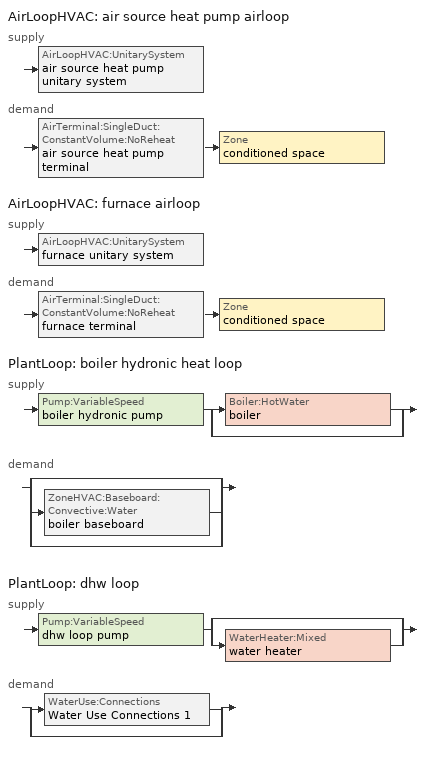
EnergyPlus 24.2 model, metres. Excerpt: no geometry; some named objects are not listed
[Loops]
AirLoopHVAC 'air source heat pump airloop'
 supply: AirLoopHVAC:UnitarySystem 'air source heat pump unitary system'
 demand: AirTerminal:SingleDuct:ConstantVolume:NoReheat 'air source heat pump terminal' > Zone 'conditioned space'
AirLoopHVAC 'furnace airloop'
 supply: AirLoopHVAC:UnitarySystem 'furnace unitary system'
 demand: AirTerminal:SingleDuct:ConstantVolume:NoReheat 'furnace terminal' > Zone 'conditioned space'
PlantLoop 'boiler hydronic heat loop'
 supply: Pump:VariableSpeed 'boiler hydronic pump' > split
  | Boiler:HotWater 'boiler'
  | bypass
 demand: split
  | bypass
  | ZoneHVAC:Baseboard:Convective:Water 'boiler baseboard'
  | bypass
PlantLoop 'dhw loop'
 supply: Pump:VariableSpeed 'dhw loop pump' > split
  | bypass
  | WaterHeater:Mixed 'water heater'
 demand: split
  | WaterUse:Connections 'Water Use Connections 1'
  | bypass
[ZoneControl:Thermostat]
conditioned space Thermostat: Zone or ZoneList=conditioned space; Control Type Schedule=conditioned space Thermostat Schedule; Control 1=conditioned space temperature setpoint; Temperature Difference Between Cutout And Setpoint {deltaC}=0
[ThermostatSetpoint:DualSetpoint]
conditioned space temperature setpoint: Heating Setpoint Temperature Schedule=heating setpoint; Cooling Setpoint Temperature Schedule=cooling setpoint
[AirTerminal:SingleDuct:ConstantVolume:NoReheat] Availability Schedule=Always On Discrete
Name | Maximum Air Flow Rate {m3/s}
furnace terminal | 0.00141584
air source heat pump terminal | 1.78538
[AirLoopHVAC:UnitarySystem] Control Type=Load; Controlling Zone or Thermostat Location=conditioned space; Dehumidification Control Type=None; Availability Schedule=Always On Discrete; Fan Placement=BlowThrough; DX Heating Coil Sizing Ratio=1; Use DOAS DX Cooling Coil=No; Minimum Supply Air Temperature {C}=2; Latent Load Control=SensibleOnlyLoadControl; Heating Supply Air Flow Rate Method=SupplyAirFlowRate; No Load Supply Air Flow Rate Method=SupplyAirFlowRate; No Load Supply Air Flow Rate {m3/s}=0; No Load Supply Air Flow Rate Control Set To Low Speed=Yes; Maximum Supply Air Temperature {C}=48.8889; Maximum Outdoor Dry-Bulb Temperature for Supplemental Heater Operation {C}=21; Ancillary On-Cycle Electric Power {W}=0; Ancillary Off-Cycle Electric Power {W}=0
Name | Supply Fan | Supply Air Fan Operating Mode Schedule | Heating Coil | Cooling Supply Air Flow Rate Method | Heating Supply Air Flow Rate {m3/s} | Cooling Coil | Cooling Supply Air Flow Rate {m3/s}
unit heater unitary system | unit heater supply fan | unit heater auto fan schedule | unit heater htg coil | None | 0.00141584
air source heat pump unitary system | air source heat pump supply fan | air source heat pump auto fan schedule | air source heat pump htg coil | SupplyAirFlowRate | 1.39177 | air source heat pump clg coil | 1.78538
furnace unitary system | furnace supply fan | furnace auto fan schedule | furnace htg coil | None | 0.00141584
[Fan:SystemModel] Availability Schedule=Always On Discrete; Speed Control Method=Discrete; Electric Power Minimum Flow Rate Fraction=0.2; Design Pressure Rise {Pa}=500; Motor Efficiency=1; Motor In Air Stream Fraction=1; Design Electric Power Consumption {W}=Autosize; Design Power Sizing Method=PowerPerFlow; Electric Power Per Unit Flow Rate Per Unit Pressure {W/((m3/s)-Pa)}=1.66667; Fan Total Efficiency=0.7; Motor Loss Radiative Fraction=0
Name | Design Maximum Air Flow Rate {m3/s} | Electric Power Per Unit Flow Rate {W/(m3/s)} | Number of Speeds | Speed Flow Fraction 1 | Speed Electric Power Fraction 1 | Speed Flow Fraction 2 | Speed Electric Power Fraction 2
unit heater supply fan | 0.00141584 | 1e-06 | 1 | 1 | 1
air source heat pump supply fan | 1.78538 | 1059.44 | 2 | 0.77954 | 0.47371 | 1 | 1
furnace supply fan | 0.00141584 | 1059.44 | 1 | 1 | 1
[Coil:Heating:Fuel] Availability Schedule=Always On Discrete; Fuel Type=NaturalGas; Burner Efficiency=0.3; Nominal Capacity {W}=0.293071; On Cycle Parasitic Electric Load {W}=0; Off Cycle Parasitic Fuel Load {W}=0
unit heater htg coil; furnace htg coil
[ZoneHVAC:Baseboard:Convective:Water]
boiler baseboard: Availability Schedule=Always On Discrete; Heating Design Capacity Method=HeatingDesignCapacity; Heating Design Capacity {W}=33265; Heating Design Capacity Per Floor Area {W/m2}=0; Fraction of Autosized Heating Design Capacity=0.8; U-Factor Times Area Value {W/K}=2395.08; Maximum Water Flow Rate {m3/s}=0.00143299; Convergence Tolerance=0.001
[Zone equipment]
conditioned space: furnace terminal, unit heater unitary system, boiler baseboard, air source heat pump terminal
[AirLoopHVAC] Design Return Air Flow Fraction of Supply Air Flow=1
Name | Design Supply Air Flow Rate {m3/s}
air source heat pump airloop | 1.78538
furnace airloop | 0.00141584
[Sizing:System] Type of Load to Size On=Sensible; Design Outdoor Air Flow Rate {m3/s}=Autosize; Central Heating Maximum System Air Flow Ratio=0.3; Preheat Design Temperature {C}=7; Preheat Design Humidity Ratio {kgWater/kgDryAir}=0.008; Precool Design Temperature {C}=12.8; Precool Design Humidity Ratio {kgWater/kgDryAir}=0.008; Central Cooling Design Supply Air Temperature {C}=12.8; Central Heating Design Supply Air Temperature {C}=16.7; Type of Zone Sum to Use=NonCoincident; 100% Outdoor Air in Cooling=Yes; 100% Outdoor Air in Heating=Yes; Central Cooling Design Supply Air Humidity Ratio {kgWater/kgDryAir}=0.0085; Central Heating Design Supply Air Humidity Ratio {kgWater/kgDryAir}=0.008; Cooling Supply Air Flow Rate Method=DesignDay; Cooling Supply Air Flow Rate {m3/s}=0; Cooling Supply Air Flow Rate Per Floor Area {m3/s-m2}=0.00996765; Cooling Fraction of Autosized Cooling Supply Air Flow Rate=1; Cooling Supply Air Flow Rate Per Unit Cooling Capacity {m3/s-W}=3.94755e-05; Heating Supply Air Flow Rate Method=DesignDay; Heating Supply Air Flow Rate {m3/s}=0; Heating Supply Air Flow Rate Per Floor Area {m3/s-m2}=0.00996765; Heating Fraction of Autosized Heating Supply Air Flow Rate=1; Heating Fraction of Autosized Cooling Supply Air Flow Rate=1; Heating Supply Air Flow Rate Per Unit Heating Capacity {m3/s-W}=3.15882e-05; System Outdoor Air Method=ZoneSum; Zone Maximum Outdoor Air Fraction=1; Cooling Design Capacity Method=CoolingDesignCapacity; Cooling Design Capacity {W}=Autosize; Cooling Design Capacity Per Floor Area {W/m2}=234.7; Fraction of Autosized Cooling Design Capacity=1; Heating Design Capacity Method=HeatingDesignCapacity; Heating Design Capacity {W}=Autosize; Heating Design Capacity Per Floor Area {W/m2}=157; Fraction of Autosized Heating Design Capacity=1; Central Cooling Capacity Control Method=OnOff; Occupant Diversity=Autosize
air source heat pump airloop; furnace airloop
[AvailabilityManager:Scheduled] Schedule=Always On Discrete
air source heat pump airloop Availability Manager; furnace airloop Availability Manager
[Coil:Heating:DX:SingleSpeed]
air source heat pump htg coil: Availability Schedule=Always On Discrete; Gross Rated Heating Capacity {W}=32402.7; Gross Rated Heating COP {W/W}=1.42251; Rated Air Flow Rate {m3/s}=1.71464; Rated Supply Fan Power Per Volume Flow Rate 2017 {W/(m3/s)}=773.3; Rated Supply Fan Power Per Volume Flow Rate 2023 {W/(m3/s)}=934.4; Heating Capacity Function of Temperature Curve=Heat-CAP-fT1; Heating Capacity Function of Flow Fraction Curve=Heat-CAP-fFF1; Energy Input Ratio Function of Temperature Curve=Heat-EIR-fT1; Energy Input Ratio Function of Flow Fraction Curve=Heat-EIR-fFF1; Part Load Fraction Correlation Curve=Heat-PLF-fPLR1; Defrost Energy Input Ratio Function of Temperature Curve=Defrosteir; Minimum Outdoor Dry-Bulb Temperature for Compressor Operation {C}=-3.88889; Maximum Outdoor Dry-Bulb Temperature for Defrost Operation {C}=4.44444; Crankcase Heater Capacity {W}=50; Maximum Outdoor Dry-Bulb Temperature for Crankcase Heater Operation {C}=10; Defrost Strategy=ReverseCycle; Defrost Control=Timed; Defrost Time Period Fraction=0.166667; Resistive Defrost Heater Capacity {W}=2000
[Coil:Cooling:DX:SingleSpeed]
air source heat pump clg coil: Availability Schedule=Always On Discrete; Gross Rated Total Cooling Capacity {W}=34197.2; Gross Rated Sensible Heat Ratio=0.759906; Gross Rated Cooling COP {W/W}=1.608524; Rated Air Flow Rate {m3/s}=1.75972; Rated Evaporator Fan Power Per Volume Flow Rate 2017 {W/(m3/s)}=773.3; Rated Evaporator Fan Power Per Volume Flow Rate 2023 {W/(m3/s)}=934.4; Total Cooling Capacity Function of Temperature Curve=Cool-CAP-fT1; Total Cooling Capacity Function of Flow Fraction Curve=Cool-CAP-fFF1; Energy Input Ratio Function of Temperature Curve=Cool-EIR-fT1; Energy Input Ratio Function of Flow Fraction Curve=Cool-EIR-fFF1; Part Load Fraction Correlation Curve=Cool-PLF-fPLR1; Minimum Outdoor Dry-Bulb Temperature for Compressor Operation {C}=-25; Nominal Time for Condensate Removal to Begin {s}=1000; Ratio of Initial Moisture Evaporation Rate and Steady State Latent Capacity=1.5; Maximum Cycling Rate {cycles/hr}=3; Latent Capacity Time Constant {s}=45; Condenser Type=AirCooled; Evaporative Condenser Effectiveness=0.9; Evaporative Condenser Air Flow Rate {m3/s}=Autosize; Evaporative Condenser Pump Rated Power Consumption {W}=Autosize; Crankcase Heater Capacity {W}=50; Maximum Outdoor Dry-Bulb Temperature for Crankcase Heater Operation {C}=10; Basin Heater Capacity {W/K}=0; Basin Heater Setpoint Temperature {C}=2
[PlantLoop] Fluid Type=Water; Maximum Loop Temperature {C}=100; Minimum Loop Temperature {C}=0; Minimum Loop Flow Rate {m3/s}=0; Load Distribution Scheme=Optimal; Plant Loop Demand Calculation Scheme=SingleSetpoint; Common Pipe Simulation=None
Name | Plant Equipment Operation Scheme | Maximum Loop Flow Rate {m3/s} | Plant Loop Volume {m3}
boiler hydronic heat loop | boiler hydronic heat loop Operation Schemes | Autosize | Autocalculate
dhw loop | dhw loop Operation Schemes | 0.01 | 0.003
[Sizing:Plant] Loop Type=Heating; Sizing Option=NonCoincident; Zone Timesteps in Averaging Window=1; Coincident Sizing Factor Mode=None
Name | Design Loop Exit Temperature {C} | Loop Design Temperature Difference {deltaC}
boiler hydronic heat loop | 82.2222 | 11.1111
dhw loop | 56 | 5.55556
[Pump:VariableSpeed] Motor Efficiency=0.85; Fraction of Motor Inefficiencies to Fluid Stream=0; Coefficient 1 of the Part Load Performance Curve=0; Coefficient 2 of the Part Load Performance Curve=1; Coefficient 3 of the Part Load Performance Curve=0; Coefficient 4 of the Part Load Performance Curve=0; Design Minimum Flow Rate {m3/s}=0; Pump Control Type=Intermittent; Skin Loss Radiative Fraction=0.5; Design Power Sizing Method=PowerPerFlowPerPressure; Design Electric Power per Unit Flow Rate {W/(m3/s)}=348701.1; Design Shaft Power per Unit Flow Rate per Unit Head {W/((m3/s)-Pa)}=1.28205; Design Minimum Flow Rate Fraction=0
Name | Design Maximum Flow Rate {m3/s} | Design Pump Head {Pa} | Design Power Consumption {W}
boiler hydronic pump | 3.75e-05 | 20000 | 1
dhw loop pump | 0.01 | 1 | 0
[Boiler:HotWater]
boiler: Fuel Type=NaturalGas; Nominal Capacity {W}=33265; Nominal Thermal Efficiency=0.95; Efficiency Curve Temperature Evaluation Variable=LeavingBoiler; Normalized Boiler Efficiency Curve=NonCondensingBoilerEff; Design Water Flow Rate {m3/s}=Autosize; Minimum Part Load Ratio=0; Maximum Part Load Ratio=1; Optimum Part Load Ratio=1; Water Outlet Upper Temperature Limit {C}=99.9; Boiler Flow Mode=LeavingSetpointModulated; On Cycle Parasitic Electric Load {W}=0; Sizing Factor=1; Off Cycle Parasitic Fuel Load {W}=0
[SetpointManager:Scheduled] Control Variable=Temperature
Name | Schedule
boiler hydronic heat loop setpoint manager | boiler hydronic heat supply setpoint
Setpoint Manager Scheduled 1 | dhw temp
[PlantEquipmentOperationSchemes] Control Scheme Object Type 1=PlantEquipmentOperation:HeatingLoad; Control Scheme Schedule Name 1=Always On Discrete
Name | Control Scheme Name 1
boiler hydronic heat loop Operation Schemes | boiler hydronic heat loop Heating Operation Scheme
dhw loop Operation Schemes | dhw loop Heating Operation Scheme
[PlantEquipmentOperation:HeatingLoad] Load Range Lower Limit 1 {W}=0; Load Range Upper Limit 1 {W}=1000000000
Name | Range Equipment List Name 1
boiler hydronic heat loop Heating Operation Scheme | boiler hydronic heat loop Heating Equipment List
dhw loop Heating Operation Scheme | dhw loop Heating Equipment List
[PlantEquipmentList]
boiler hydronic heat loop Heating Equipment List: Boiler:HotWater, boiler
dhw loop Heating Equipment List: WaterHeater:Mixed, water heater
[WaterHeater:Mixed]
water heater: Tank Volume {m3}=0.287691; Setpoint Temperature Schedule=water heater setpoint; Deadband Temperature Difference {deltaC}=2; Maximum Temperature Limit {C}=99; Heater Control Type=Cycle; Heater Maximum Capacity {W}=10550.6; Heater Minimum Capacity {W}=0; Heater Ignition Minimum Flow Rate {m3/s}=0; Heater Ignition Delay {s}=0; Heater Fuel Type=NaturalGas; Heater Thermal Efficiency=0.888096; Off Cycle Parasitic Fuel Consumption Rate {W}=0; Off Cycle Parasitic Fuel Type=Electricity; Off Cycle Parasitic Heat Fraction to Tank=0; On Cycle Parasitic Fuel Consumption Rate {W}=0; On Cycle Parasitic Fuel Type=Electricity; On Cycle Parasitic Heat Fraction to Tank=0; Ambient Temperature Indicator=Zone; Ambient Temperature Zone=conditioned space; Off Cycle Loss Coefficient to Ambient Temperature {W/K}=1.66146; Off Cycle Loss Fraction to Zone=0.96; On Cycle Loss Coefficient to Ambient Temperature {W/K}=1.66146; On Cycle Loss Fraction to Zone=1; Use Side Effectiveness=1; Source Side Effectiveness=1; Use Side Design Flow Rate {m3/s}=Autosize; Source Side Design Flow Rate {m3/s}=Autosize; Indirect Water Heating Recovery Time {hr}=1.5; Source Side Flow Control Mode=IndirectHeatPrimarySetpoint
[WaterHeater:Sizing]
water heater: Design Mode=PeakDraw; Time Storage Can Meet Peak Draw {hr}=0.538503; Time for Tank Recovery {hr}=0; Nominal Tank Volume for Autosizing Plant Connections {m3}=1
[WaterUse:Connections]
Water Use Connections 1: Drain Water Heat Exchanger Type=None; Drain Water Heat Exchanger Destination=Plant; Water Use Equipment Name 1=dhw fixtures; Water Use Equipment Name 2=dhw distribution waste; Water Use Equipment Name 3=clothes washer; Water Use Equipment Name 4=dishwasher
[WaterUse:Equipment]
Name | Peak Flow Rate {m3/s} | Flow Rate Fraction Schedule | Target Temperature Schedule
dhw fixtures | 4.50997e-06 | dhw fixtures schedule | mixed water temperature schedule
dhw distribution waste | 1.36723e-06 | dhw fixtures schedule | mixed water temperature schedule
clothes washer | 9.69919e-07 | clothes washer schedule
dishwasher | 2.90872e-07 | dishwasher schedule
[EnergyManagementSystem:GlobalVariable]
air_source_heat_pump_airloop_Fan_RTF
furnace_airloop_Fan_RTF
infil_program_Qfan
infil_program_Qinf
natural_vent_program_Qnv
natural_vent_program_Qwhf
[EnergyManagementSystem:InternalVariable]
Name | Internal Data Index Key | Internal Data Type
air_source_heat_pump_airloop_max_sup_fan_mfr | air source heat pump supply fan | Fan Maximum Mass Flow Rate
boiler_hydronic_pump_rated_mfr | boiler hydronic pump | Pump Maximum Mass Flow Rate
furnace_airloop_max_sup_fan_mfr | furnace supply fan | Fan Maximum Mass Flow Rate
[EnergyManagementSystem:Sensor]
Name | Output:Variable or Output:Meter Index Key | Output:Variable or Output:Meter
airflow_gain | infil flow | Infiltration Sensible Heat Gain Energy
airflow_gain_1 | natural vent flow | Infiltration Sensible Heat Gain Energy
airflow_gain_2 | whole house fan flow | Infiltration Sensible Heat Gain Energy
airflow_loss | infil flow | Infiltration Sensible Heat Loss Energy
airflow_loss_1 | natural vent flow | Infiltration Sensible Heat Loss Energy
airflow_loss_2 | whole house fan flow | Infiltration Sensible Heat Loss Energy
air_source_heat_pump_airloop_Fan_RTF_s | air source heat pump supply fan | Fan Runtime Fraction Speed 1
air_source_heat_pump_airloop_Fan_RTF_s_1 | air source heat pump supply fan | Fan Runtime Fraction Speed 2
air_source_heat_pump_clg_coil_s | air source heat pump clg coil | Cooling Coil Total Cooling Energy
air_source_heat_pump_htg_coil_s | air source heat pump htg coil | Heating Coil Heating Energy
air_source_heat_pump_supply_fan_s | air source heat pump supply fan | Fan Electricity Energy
boiler_baseboard_s | boiler baseboard | Baseboard Total Heating Energy
boiler_hydronic_pump_mfr_s | boiler hydronic pump | Pump Mass Flow Rate
boiler_hydronic_pump_s | boiler hydronic pump | Pump Electricity Energy
boiler_plr_s | boiler | Boiler Part Load Ratio
clg_load_cond |  | Cooling:EnergyTransfer:Zone:CONDITIONED SPACE
clg_sp_s; clg_sp_s_1 | cooling setpoint | Schedule Value
clothes_dryer_exhaust_0_sch_s | clothes dryer exhaust 0 schedule | Schedule Value
conditioned_space_clg_unmet_s | conditioned space | Zone Cooling Setpoint Not Met Time
conditioned_space_htg_unmet_s | conditioned space | Zone Heating Setpoint Not Met Time
cool_season | cooling season schedule | Schedule Value
dhw_loss | water heater | Water Heater Heat Loss Energy
dhw_rtf | water heater | Water Heater Runtime Fraction
fridge_tin_s; tin_s; tin_s_1 | conditioned space | Zone Mean Air Temperature
furnace_airloop_Fan_RTF_s | furnace supply fan | Fan Runtime Fraction
furnace_htg_coil_s | furnace htg coil | Heating Coil Heating Energy
furnace_supply_fan_s | furnace supply fan | Fan Electricity Energy
htg_load_cond |  | Heating:EnergyTransfer:Zone:CONDITIONED SPACE
htg_sp_s; htg_sp_s_1 | heating setpoint | Schedule Value
ig_ee_conv | clothes dryer | Electric Equipment Convective Heating Energy
ig_ee_conv_1 | clothes washer | Electric Equipment Convective Heating Energy
ig_ee_conv_2 | cooking range | Electric Equipment Convective Heating Energy
ig_ee_conv_3 | dishwasher | Electric Equipment Convective Heating Energy
ig_ee_conv_4 | fridge | Electric Equipment Convective Heating Energy
ig_ee_conv_5 | misc plug loads | Electric Equipment Convective Heating Energy
ig_ee_conv_6 | whole house fan | Electric Equipment Convective Heating Energy
ig_ee_rad | clothes dryer | Electric Equipment Radiant Heating Energy
ig_ee_rad_1 | clothes washer | Electric Equipment Radiant Heating Energy
ig_ee_rad_2 | cooking range | Electric Equipment Radiant Heating Energy
ig_ee_rad_3 | dishwasher | Electric Equipment Radiant Heating Energy
ig_ee_rad_4 | fridge | Electric Equipment Radiant Heating Energy
ig_ee_rad_5 | misc plug loads | Electric Equipment Radiant Heating Energy
ig_ee_rad_6 | whole house fan | Electric Equipment Radiant Heating Energy
ig_lgt_conv | interior lighting | Lights Convective Heating Energy
ig_lgt_rad | interior lighting | Lights Radiant Heating Energy
ig_lgt_vis | interior lighting | Lights Visible Radiation Heating Energy
ig_oe_conv | clothes dryer 1 | Other Equipment Convective Heating Energy
ig_oe_conv_1 | cooking range 1 | Other Equipment Convective Heating Energy
ig_oe_conv_2 | general water use latent | Other Equipment Convective Heating Energy
ig_oe_conv_3 | general water use sensible | Other Equipment Convective Heating Energy
ig_oe_conv_4 | water heater energy adjustment1 | Other Equipment Convective Heating Energy
ig_oe_rad | clothes dryer 1 | Other Equipment Radiant Heating Energy
ig_oe_rad_1 | cooking range 1 | Other Equipment Radiant Heating Energy
ig_oe_rad_2 | general water use latent | Other Equipment Radiant Heating Energy
ig_oe_rad_3 | general water use sensible | Other Equipment Radiant Heating Energy
ig_oe_rad_4 | water heater energy adjustment1 | Other Equipment Radiant Heating Energy
ig_ppl_conv | occupants | People Convective Heating Energy
ig_ppl_rad | occupants | People Radiant Heating Energy
im_conv | furniture mass conditioned space 1 | Surface Inside Face Convection Heat Gain Energy
im_conv_1 | partition wall mass | Surface Inside Face Convection Heat Gain Energy
im_ig | furniture mass conditioned space 1 | Surface Inside Face Internal Gains Radiation Heat Gain Energy
im_ig_1 | partition wall mass | Surface Inside Face Internal Gains Radiation Heat Gain Energy
im_lgt | furniture mass conditioned space 1 | Surface Inside Face Lights Radiation Heat Gain Energy
im_lgt_1 | partition wall mass | Surface Inside Face Lights Radiation Heat Gain Energy
im_sol | furniture mass conditioned space 1 | Surface Inside Face Solar Radiation Heat Gain Energy
im_sol_1 | partition wall mass | Surface Inside Face Solar Radiation Heat Gain Energy
im_surf | furniture mass conditioned space 1 | Surface Inside Face Net Surface Thermal Radiation Heat Gain Energy
im_surf_1 | partition wall mass | Surface Inside Face Net Surface Thermal Radiation Heat Gain Energy
mech_vent_bath_fan_0_sch_s | mech vent bath fan 0 schedule | Schedule Value
mech_vent_bath_fan_1_sch_s | mech vent bath fan 1 schedule | Schedule Value
mech_vent_range_fan_0_sch_s | mech vent range fan 0 schedule | Schedule Value
mv_conv | mech vent bath fan 0 | Electric Equipment Convective Heating Energy
mv_conv_1 | mech vent bath fan 1 | Electric Equipment Convective Heating Energy
mv_conv_2 | mech vent house fan | Electric Equipment Convective Heating Energy
mv_conv_3 | mech vent house fan cfis | Electric Equipment Convective Heating Energy
mv_conv_4 | mech vent range fan 0 | Electric Equipment Convective Heating Energy
mv_conv_5 | mech vent house fan latent load | Other Equipment Convective Heating Energy
mv_conv_6 | mech vent house fan sensible load | Other Equipment Convective Heating Energy
mv_rad | mech vent bath fan 0 | Electric Equipment Radiant Heating Energy
mv_rad_1 | mech vent bath fan 1 | Electric Equipment Radiant Heating Energy
mv_rad_2 | mech vent house fan | Electric Equipment Radiant Heating Energy
mv_rad_3 | mech vent house fan cfis | Electric Equipment Radiant Heating Energy
mv_rad_4 | mech vent range fan 0 | Electric Equipment Radiant Heating Energy
mv_rad_5 | mech vent house fan latent load | Other Equipment Radiant Heating Energy
mv_rad_6 | mech vent house fan sensible load | Other Equipment Radiant Heating Energy
natural_vent_s | natural vent schedule | Schedule Value
out_pb_s |  | Site Outdoor Air Barometric Pressure
out_wt_s |  | Site Outdoor Air Humidity Ratio
site_vw_s |  | Site Wind Speed
ss_back_out | Window1 | Surface Window Shortwave from Zone Back Out Window Heat Transfer Rate
ss_back_out_1 | Window11 | Surface Window Shortwave from Zone Back Out Window Heat Transfer Rate
ss_back_out_10 | Window23 | Surface Window Shortwave from Zone Back Out Window Heat Transfer Rate
ss_back_out_11 | Window24 | Surface Window Shortwave from Zone Back Out Window Heat Transfer Rate
ss_back_out_12 | Window25 | Surface Window Shortwave from Zone Back Out Window Heat Transfer Rate
ss_back_out_13 | Window27 | Surface Window Shortwave from Zone Back Out Window Heat Transfer Rate
ss_back_out_14 | Window30 | Surface Window Shortwave from Zone Back Out Window Heat Transfer Rate
ss_back_out_15 | Window31 | Surface Window Shortwave from Zone Back Out Window Heat Transfer Rate
ss_back_out_16 | Window32 | Surface Window Shortwave from Zone Back Out Window Heat Transfer Rate
ss_back_out_17 | Window33 | Surface Window Shortwave from Zone Back Out Window Heat Transfer Rate
ss_back_out_18 | Window35 | Surface Window Shortwave from Zone Back Out Window Heat Transfer Rate
ss_back_out_19 | Window36 | Surface Window Shortwave from Zone Back Out Window Heat Transfer Rate
ss_back_out_2 | Window12 | Surface Window Shortwave from Zone Back Out Window Heat Transfer Rate
ss_back_out_20 | Window4 | Surface Window Shortwave from Zone Back Out Window Heat Transfer Rate
ss_back_out_21 | Window40 | Surface Window Shortwave from Zone Back Out Window Heat Transfer Rate
ss_back_out_22 | Window42 | Surface Window Shortwave from Zone Back Out Window Heat Transfer Rate
ss_back_out_23 | Window43 | Surface Window Shortwave from Zone Back Out Window Heat Transfer Rate
ss_back_out_24 | Window44 | Surface Window Shortwave from Zone Back Out Window Heat Transfer Rate
ss_back_out_25 | Window47 | Surface Window Shortwave from Zone Back Out Window Heat Transfer Rate
ss_back_out_26 | Window53 | Surface Window Shortwave from Zone Back Out Window Heat Transfer Rate
ss_back_out_27 | Window54 | Surface Window Shortwave from Zone Back Out Window Heat Transfer Rate
ss_back_out_28 | Window55 | Surface Window Shortwave from Zone Back Out Window Heat Transfer Rate
ss_back_out_29 | Window57 | Surface Window Shortwave from Zone Back Out Window Heat Transfer Rate
ss_back_out_3 | Window13 | Surface Window Shortwave from Zone Back Out Window Heat Transfer Rate
ss_back_out_30 | Window58 | Surface Window Shortwave from Zone Back Out Window Heat Transfer Rate
ss_back_out_31 | Window6 | Surface Window Shortwave from Zone Back Out Window Heat Transfer Rate
ss_back_out_32 | Window9 | Surface Window Shortwave from Zone Back Out Window Heat Transfer Rate
ss_back_out_4 | Window14 | Surface Window Shortwave from Zone Back Out Window Heat Transfer Rate
ss_back_out_5 | Window15 | Surface Window Shortwave from Zone Back Out Window Heat Transfer Rate
ss_back_out_6 | Window16 | Surface Window Shortwave from Zone Back Out Window Heat Transfer Rate
ss_back_out_7 | Window18 | Surface Window Shortwave from Zone Back Out Window Heat Transfer Rate
ss_back_out_8 | Window20 | Surface Window Shortwave from Zone Back Out Window Heat Transfer Rate
ss_back_out_9 | Window22 | Surface Window Shortwave from Zone Back Out Window Heat Transfer Rate
ss_conv | Door1 | Surface Inside Face Convection Heat Gain Energy
ss_conv_1 | Door2 | Surface Inside Face Convection Heat Gain Energy
ss_conv_10 | Window20 | Surface Inside Face Convection Heat Gain Energy
ss_conv_11 | Window22 | Surface Inside Face Convection Heat Gain Energy
ss_conv_12 | Window23 | Surface Inside Face Convection Heat Gain Energy
ss_conv_13 | Window24 | Surface Inside Face Convection Heat Gain Energy
ss_conv_14 | Window25 | Surface Inside Face Convection Heat Gain Energy
ss_conv_15 | Window27 | Surface Inside Face Convection Heat Gain Energy
ss_conv_16 | Window30 | Surface Inside Face Convection Heat Gain Energy
ss_conv_17 | Window31 | Surface Inside Face Convection Heat Gain Energy
ss_conv_18 | Window32 | Surface Inside Face Convection Heat Gain Energy
ss_conv_19 | Window33 | Surface Inside Face Convection Heat Gain Energy
ss_conv_2 | Window1 | Surface Inside Face Convection Heat Gain Energy
ss_conv_20 | Window35 | Surface Inside Face Convection Heat Gain Energy
ss_conv_21 | Window36 | Surface Inside Face Convection Heat Gain Energy
ss_conv_22 | Window4 | Surface Inside Face Convection Heat Gain Energy
ss_conv_23 | Window40 | Surface Inside Face Convection Heat Gain Energy
ss_conv_24 | Window42 | Surface Inside Face Convection Heat Gain Energy
ss_conv_25 | Window43 | Surface Inside Face Convection Heat Gain Energy
ss_conv_26 | Window44 | Surface Inside Face Convection Heat Gain Energy
ss_conv_27 | Window47 | Surface Inside Face Convection Heat Gain Energy
ss_conv_28 | Window53 | Surface Inside Face Convection Heat Gain Energy
ss_conv_29 | Window54 | Surface Inside Face Convection Heat Gain Energy
ss_conv_3 | Window11 | Surface Inside Face Convection Heat Gain Energy
ss_conv_30 | Window55 | Surface Inside Face Convection Heat Gain Energy
ss_conv_31 | Window57 | Surface Inside Face Convection Heat Gain Energy
ss_conv_32 | Window58 | Surface Inside Face Convection Heat Gain Energy
ss_conv_33 | Window6 | Surface Inside Face Convection Heat Gain Energy
ss_conv_34 | Window9 | Surface Inside Face Convection Heat Gain Energy
ss_conv_4 | Window12 | Surface Inside Face Convection Heat Gain Energy
ss_conv_5 | Window13 | Surface Inside Face Convection Heat Gain Energy
ss_conv_6 | Window14 | Surface Inside Face Convection Heat Gain Energy
ss_conv_7 | Window15 | Surface Inside Face Convection Heat Gain Energy
ss_conv_8 | Window16 | Surface Inside Face Convection Heat Gain Energy
ss_conv_9 | Window18 | Surface Inside Face Convection Heat Gain Energy
ss_ig | Door1 | Surface Inside Face Internal Gains Radiation Heat Gain Energy
ss_ig_1 | Door2 | Surface Inside Face Internal Gains Radiation Heat Gain Energy
ss_ig_10 | Window20 | Surface Inside Face Internal Gains Radiation Heat Gain Energy
ss_ig_11 | Window22 | Surface Inside Face Internal Gains Radiation Heat Gain Energy
ss_ig_12 | Window23 | Surface Inside Face Internal Gains Radiation Heat Gain Energy
ss_ig_13 | Window24 | Surface Inside Face Internal Gains Radiation Heat Gain Energy
ss_ig_14 | Window25 | Surface Inside Face Internal Gains Radiation Heat Gain Energy
ss_ig_15 | Window27 | Surface Inside Face Internal Gains Radiation Heat Gain Energy
ss_ig_16 | Window30 | Surface Inside Face Internal Gains Radiation Heat Gain Energy
ss_ig_17 | Window31 | Surface Inside Face Internal Gains Radiation Heat Gain Energy
ss_ig_18 | Window32 | Surface Inside Face Internal Gains Radiation Heat Gain Energy
ss_ig_19 | Window33 | Surface Inside Face Internal Gains Radiation Heat Gain Energy
ss_ig_2 | Window1 | Surface Inside Face Internal Gains Radiation Heat Gain Energy
ss_ig_20 | Window35 | Surface Inside Face Internal Gains Radiation Heat Gain Energy
ss_ig_21 | Window36 | Surface Inside Face Internal Gains Radiation Heat Gain Energy
ss_ig_22 | Window4 | Surface Inside Face Internal Gains Radiation Heat Gain Energy
ss_ig_23 | Window40 | Surface Inside Face Internal Gains Radiation Heat Gain Energy
ss_ig_24 | Window42 | Surface Inside Face Internal Gains Radiation Heat Gain Energy
ss_ig_25 | Window43 | Surface Inside Face Internal Gains Radiation Heat Gain Energy
ss_ig_26 | Window44 | Surface Inside Face Internal Gains Radiation Heat Gain Energy
ss_ig_27 | Window47 | Surface Inside Face Internal Gains Radiation Heat Gain Energy
ss_ig_28 | Window53 | Surface Inside Face Internal Gains Radiation Heat Gain Energy
ss_ig_29 | Window54 | Surface Inside Face Internal Gains Radiation Heat Gain Energy
ss_ig_3 | Window11 | Surface Inside Face Internal Gains Radiation Heat Gain Energy
ss_ig_30 | Window55 | Surface Inside Face Internal Gains Radiation Heat Gain Energy
ss_ig_31 | Window57 | Surface Inside Face Internal Gains Radiation Heat Gain Energy
ss_ig_32 | Window58 | Surface Inside Face Internal Gains Radiation Heat Gain Energy
ss_ig_33 | Window6 | Surface Inside Face Internal Gains Radiation Heat Gain Energy
ss_ig_34 | Window9 | Surface Inside Face Internal Gains Radiation Heat Gain Energy
ss_ig_4 | Window12 | Surface Inside Face Internal Gains Radiation Heat Gain Energy
ss_ig_5 | Window13 | Surface Inside Face Internal Gains Radiation Heat Gain Energy
ss_ig_6 | Window14 | Surface Inside Face Internal Gains Radiation Heat Gain Energy
ss_ig_7 | Window15 | Surface Inside Face Internal Gains Radiation Heat Gain Energy
ss_ig_8 | Window16 | Surface Inside Face Internal Gains Radiation Heat Gain Energy
ss_ig_9 | Window18 | Surface Inside Face Internal Gains Radiation Heat Gain Energy
ss_lgt | Door1 | Surface Inside Face Lights Radiation Heat Gain Energy
ss_lgt_1 | Door2 | Surface Inside Face Lights Radiation Heat Gain Energy
ss_sol | Door1 | Surface Inside Face Solar Radiation Heat Gain Energy
ss_sol_1 | Door2 | Surface Inside Face Solar Radiation Heat Gain Energy
ss_surf | Door1 | Surface Inside Face Net Surface Thermal Radiation Heat Gain Energy
ss_surf_1 | Door2 | Surface Inside Face Net Surface Thermal Radiation Heat Gain Energy
ss_surf_10 | Window20 | Surface Inside Face Net Surface Thermal Radiation Heat Gain Energy
ss_surf_11 | Window22 | Surface Inside Face Net Surface Thermal Radiation Heat Gain Energy
ss_surf_12 | Window23 | Surface Inside Face Net Surface Thermal Radiation Heat Gain Energy
ss_surf_13 | Window24 | Surface Inside Face Net Surface Thermal Radiation Heat Gain Energy
ss_surf_14 | Window25 | Surface Inside Face Net Surface Thermal Radiation Heat Gain Energy
ss_surf_15 | Window27 | Surface Inside Face Net Surface Thermal Radiation Heat Gain Energy
ss_surf_16 | Window30 | Surface Inside Face Net Surface Thermal Radiation Heat Gain Energy
ss_surf_17 | Window31 | Surface Inside Face Net Surface Thermal Radiation Heat Gain Energy
ss_surf_18 | Window32 | Surface Inside Face Net Surface Thermal Radiation Heat Gain Energy
ss_surf_19 | Window33 | Surface Inside Face Net Surface Thermal Radiation Heat Gain Energy
ss_surf_2 | Window1 | Surface Inside Face Net Surface Thermal Radiation Heat Gain Energy
ss_surf_20 | Window35 | Surface Inside Face Net Surface Thermal Radiation Heat Gain Energy
ss_surf_21 | Window36 | Surface Inside Face Net Surface Thermal Radiation Heat Gain Energy
ss_surf_22 | Window4 | Surface Inside Face Net Surface Thermal Radiation Heat Gain Energy
ss_surf_23 | Window40 | Surface Inside Face Net Surface Thermal Radiation Heat Gain Energy
ss_surf_24 | Window42 | Surface Inside Face Net Surface Thermal Radiation Heat Gain Energy
ss_surf_25 | Window43 | Surface Inside Face Net Surface Thermal Radiation Heat Gain Energy
ss_surf_26 | Window44 | Surface Inside Face Net Surface Thermal Radiation Heat Gain Energy
ss_surf_27 | Window47 | Surface Inside Face Net Surface Thermal Radiation Heat Gain Energy
ss_surf_28 | Window53 | Surface Inside Face Net Surface Thermal Radiation Heat Gain Energy
ss_surf_29 | Window54 | Surface Inside Face Net Surface Thermal Radiation Heat Gain Energy
ss_surf_3 | Window11 | Surface Inside Face Net Surface Thermal Radiation Heat Gain Energy
ss_surf_30 | Window55 | Surface Inside Face Net Surface Thermal Radiation Heat Gain Energy
ss_surf_31 | Window57 | Surface Inside Face Net Surface Thermal Radiation Heat Gain Energy
ss_surf_32 | Window58 | Surface Inside Face Net Surface Thermal Radiation Heat Gain Energy
ss_surf_33 | Window6 | Surface Inside Face Net Surface Thermal Radiation Heat Gain Energy
ss_surf_34 | Window9 | Surface Inside Face Net Surface Thermal Radiation Heat Gain Energy
ss_surf_4 | Window12 | Surface Inside Face Net Surface Thermal Radiation Heat Gain Energy
ss_surf_5 | Window13 | Surface Inside Face Net Surface Thermal Radiation Heat Gain Energy
ss_surf_6 | Window14 | Surface Inside Face Net Surface Thermal Radiation Heat Gain Energy
ss_surf_7 | Window15 | Surface Inside Face Net Surface Thermal Radiation Heat Gain Energy
ss_surf_8 | Window16 | Surface Inside Face Net Surface Thermal Radiation Heat Gain Energy
ss_surf_9 | Window18 | Surface Inside Face Net Surface Thermal Radiation Heat Gain Energy
ss_trans_in | Window1 | Surface Window Transmitted Solar Radiation Rate
ss_trans_in_1 | Window11 | Surface Window Transmitted Solar Radiation Rate
ss_trans_in_10 | Window23 | Surface Window Transmitted Solar Radiation Rate
ss_trans_in_11 | Window24 | Surface Window Transmitted Solar Radiation Rate
ss_trans_in_12 | Window25 | Surface Window Transmitted Solar Radiation Rate
ss_trans_in_13 | Window27 | Surface Window Transmitted Solar Radiation Rate
ss_trans_in_14 | Window30 | Surface Window Transmitted Solar Radiation Rate
ss_trans_in_15 | Window31 | Surface Window Transmitted Solar Radiation Rate
ss_trans_in_16 | Window32 | Surface Window Transmitted Solar Radiation Rate
ss_trans_in_17 | Window33 | Surface Window Transmitted Solar Radiation Rate
ss_trans_in_18 | Window35 | Surface Window Transmitted Solar Radiation Rate
ss_trans_in_19 | Window36 | Surface Window Transmitted Solar Radiation Rate
ss_trans_in_2 | Window12 | Surface Window Transmitted Solar Radiation Rate
ss_trans_in_20 | Window4 | Surface Window Transmitted Solar Radiation Rate
ss_trans_in_21 | Window40 | Surface Window Transmitted Solar Radiation Rate
ss_trans_in_22 | Window42 | Surface Window Transmitted Solar Radiation Rate
ss_trans_in_23 | Window43 | Surface Window Transmitted Solar Radiation Rate
ss_trans_in_24 | Window44 | Surface Window Transmitted Solar Radiation Rate
ss_trans_in_25 | Window47 | Surface Window Transmitted Solar Radiation Rate
ss_trans_in_26 | Window53 | Surface Window Transmitted Solar Radiation Rate
ss_trans_in_27 | Window54 | Surface Window Transmitted Solar Radiation Rate
ss_trans_in_28 | Window55 | Surface Window Transmitted Solar Radiation Rate
ss_trans_in_29 | Window57 | Surface Window Transmitted Solar Radiation Rate
ss_trans_in_3 | Window13 | Surface Window Transmitted Solar Radiation Rate
ss_trans_in_30 | Window58 | Surface Window Transmitted Solar Radiation Rate
ss_trans_in_31 | Window6 | Surface Window Transmitted Solar Radiation Rate
ss_trans_in_32 | Window9 | Surface Window Transmitted Solar Radiation Rate
ss_trans_in_4 | Window14 | Surface Window Transmitted Solar Radiation Rate
ss_trans_in_5 | Window15 | Surface Window Transmitted Solar Radiation Rate
ss_trans_in_6 | Window16 | Surface Window Transmitted Solar Radiation Rate
ss_trans_in_7 | Window18 | Surface Window Transmitted Solar Radiation Rate
ss_trans_in_8 | Window20 | Surface Window Transmitted Solar Radiation Rate
ss_trans_in_9 | Window22 | Surface Window Transmitted Solar Radiation Rate
ss_trans_out | Window1 | Surface Inside Face Initial Transmitted Diffuse Transmitted Out Window Solar Radiation Rate
ss_trans_out_1 | Window11 | Surface Inside Face Initial Transmitted Diffuse Transmitted Out Window Solar Radiation Rate
ss_trans_out_10 | Window23 | Surface Inside Face Initial Transmitted Diffuse Transmitted Out Window Solar Radiation Rate
ss_trans_out_11 | Window24 | Surface Inside Face Initial Transmitted Diffuse Transmitted Out Window Solar Radiation Rate
ss_trans_out_12 | Window25 | Surface Inside Face Initial Transmitted Diffuse Transmitted Out Window Solar Radiation Rate
ss_trans_out_13 | Window27 | Surface Inside Face Initial Transmitted Diffuse Transmitted Out Window Solar Radiation Rate
ss_trans_out_14 | Window30 | Surface Inside Face Initial Transmitted Diffuse Transmitted Out Window Solar Radiation Rate
ss_trans_out_15 | Window31 | Surface Inside Face Initial Transmitted Diffuse Transmitted Out Window Solar Radiation Rate
ss_trans_out_16 | Window32 | Surface Inside Face Initial Transmitted Diffuse Transmitted Out Window Solar Radiation Rate
ss_trans_out_17 | Window33 | Surface Inside Face Initial Transmitted Diffuse Transmitted Out Window Solar Radiation Rate
ss_trans_out_18 | Window35 | Surface Inside Face Initial Transmitted Diffuse Transmitted Out Window Solar Radiation Rate
ss_trans_out_19 | Window36 | Surface Inside Face Initial Transmitted Diffuse Transmitted Out Window Solar Radiation Rate
ss_trans_out_2 | Window12 | Surface Inside Face Initial Transmitted Diffuse Transmitted Out Window Solar Radiation Rate
ss_trans_out_20 | Window4 | Surface Inside Face Initial Transmitted Diffuse Transmitted Out Window Solar Radiation Rate
ss_trans_out_21 | Window40 | Surface Inside Face Initial Transmitted Diffuse Transmitted Out Window Solar Radiation Rate
ss_trans_out_22 | Window42 | Surface Inside Face Initial Transmitted Diffuse Transmitted Out Window Solar Radiation Rate
ss_trans_out_23 | Window43 | Surface Inside Face Initial Transmitted Diffuse Transmitted Out Window Solar Radiation Rate
ss_trans_out_24 | Window44 | Surface Inside Face Initial Transmitted Diffuse Transmitted Out Window Solar Radiation Rate
ss_trans_out_25 | Window47 | Surface Inside Face Initial Transmitted Diffuse Transmitted Out Window Solar Radiation Rate
ss_trans_out_26 | Window53 | Surface Inside Face Initial Transmitted Diffuse Transmitted Out Window Solar Radiation Rate
ss_trans_out_27 | Window54 | Surface Inside Face Initial Transmitted Diffuse Transmitted Out Window Solar Radiation Rate
ss_trans_out_28 | Window55 | Surface Inside Face Initial Transmitted Diffuse Transmitted Out Window Solar Radiation Rate
ss_trans_out_29 | Window57 | Surface Inside Face Initial Transmitted Diffuse Transmitted Out Window Solar Radiation Rate
ss_trans_out_3 | Window13 | Surface Inside Face Initial Transmitted Diffuse Transmitted Out Window Solar Radiation Rate
ss_trans_out_30 | Window58 | Surface Inside Face Initial Transmitted Diffuse Transmitted Out Window Solar Radiation Rate
ss_trans_out_31 | Window6 | Surface Inside Face Initial Transmitted Diffuse Transmitted Out Window Solar Radiation Rate
ss_trans_out_32 | Window9 | Surface Inside Face Initial Transmitted Diffuse Transmitted Out Window Solar Radiation Rate
ss_trans_out_4 | Window14 | Surface Inside Face Initial Transmitted Diffuse Transmitted Out Window Solar Radiation Rate
ss_trans_out_5 | Window15 | Surface Inside Face Initial Transmitted Diffuse Transmitted Out Window Solar Radiation Rate
ss_trans_out_6 | Window16 | Surface Inside Face Initial Transmitted Diffuse Transmitted Out Window Solar Radiation Rate
ss_trans_out_7 | Window18 | Surface Inside Face Initial Transmitted Diffuse Transmitted Out Window Solar Radiation Rate
ss_trans_out_8 | Window20 | Surface Inside Face Initial Transmitted Diffuse Transmitted Out Window Solar Radiation Rate
ss_trans_out_9 | Window22 | Surface Inside Face Initial Transmitted Diffuse Transmitted Out Window Solar Radiation Rate
s_conv | Floor1 | Surface Inside Face Convection Heat Gain Energy
s_conv_1 | Floor2 | Surface Inside Face Convection Heat Gain Energy
s_conv_10 | RimJoist1:270 | Surface Inside Face Convection Heat Gain Energy
s_conv_11 | RimJoist1:90 | Surface Inside Face Convection Heat Gain Energy
s_conv_12 | Roof1 | Surface Inside Face Convection Heat Gain Energy
s_conv_13 | Roof3 | Surface Inside Face Convection Heat Gain Energy
s_conv_14 | Slab1 | Surface Inside Face Convection Heat Gain Energy
s_conv_15 | Wall1:0 | Surface Inside Face Convection Heat Gain Energy
s_conv_16 | Wall1:180 | Surface Inside Face Convection Heat Gain Energy
s_conv_17 | Wall1:270 | Surface Inside Face Convection Heat Gain Energy
s_conv_18 | Wall1:90 | Surface Inside Face Convection Heat Gain Energy
s_conv_19 | Wall2:0 | Surface Inside Face Convection Heat Gain Energy
s_conv_2 | Floor3 | Surface Inside Face Convection Heat Gain Energy
s_conv_20 | Wall2:180 | Surface Inside Face Convection Heat Gain Energy
s_conv_21 | Wall2:270 | Surface Inside Face Convection Heat Gain Energy
s_conv_22 | Wall2:90 | Surface Inside Face Convection Heat Gain Energy
s_conv_23 | Wall3:0 | Surface Inside Face Convection Heat Gain Energy
s_conv_24 | Wall3:180 | Surface Inside Face Convection Heat Gain Energy
s_conv_25 | Wall3:270 | Surface Inside Face Convection Heat Gain Energy
s_conv_26 | Wall3:90 | Surface Inside Face Convection Heat Gain Energy
s_conv_27 | Wall4:0 | Surface Inside Face Convection Heat Gain Energy
s_conv_28 | Wall4:180 | Surface Inside Face Convection Heat Gain Energy
s_conv_29 | Wall4:270 | Surface Inside Face Convection Heat Gain Energy
s_conv_3 | Floor4 | Surface Inside Face Convection Heat Gain Energy
s_conv_30 | Wall4:90 | Surface Inside Face Convection Heat Gain Energy
s_conv_31 | Wall7:0 | Surface Inside Face Convection Heat Gain Energy
s_conv_32 | Wall7:180 | Surface Inside Face Convection Heat Gain Energy
s_conv_33 | Wall7:270 | Surface Inside Face Convection Heat Gain Energy
s_conv_34 | Wall7:90 | Surface Inside Face Convection Heat Gain Energy
s_conv_4 | Floor5 | Surface Inside Face Convection Heat Gain Energy
s_conv_5 | FoundationWall1 | Surface Inside Face Convection Heat Gain Energy
s_conv_6 | inferred conditioned ceiling | Surface Inside Face Convection Heat Gain Energy
s_conv_7 | inferred conditioned floor | Surface Inside Face Convection Heat Gain Energy
s_conv_8 | RimJoist1:0 | Surface Inside Face Convection Heat Gain Energy
s_conv_9 | RimJoist1:180 | Surface Inside Face Convection Heat Gain Energy
s_ig | Floor1 | Surface Inside Face Internal Gains Radiation Heat Gain Energy
s_ig_1 | Floor2 | Surface Inside Face Internal Gains Radiation Heat Gain Energy
s_ig_10 | RimJoist1:270 | Surface Inside Face Internal Gains Radiation Heat Gain Energy
s_ig_11 | RimJoist1:90 | Surface Inside Face Internal Gains Radiation Heat Gain Energy
s_ig_12 | Roof1 | Surface Inside Face Internal Gains Radiation Heat Gain Energy
s_ig_13 | Roof3 | Surface Inside Face Internal Gains Radiation Heat Gain Energy
s_ig_14 | Slab1 | Surface Inside Face Internal Gains Radiation Heat Gain Energy
s_ig_15 | Wall1:0 | Surface Inside Face Internal Gains Radiation Heat Gain Energy
s_ig_16 | Wall1:180 | Surface Inside Face Internal Gains Radiation Heat Gain Energy
s_ig_17 | Wall1:270 | Surface Inside Face Internal Gains Radiation Heat Gain Energy
s_ig_18 | Wall1:90 | Surface Inside Face Internal Gains Radiation Heat Gain Energy
s_ig_19 | Wall2:0 | Surface Inside Face Internal Gains Radiation Heat Gain Energy
s_ig_2 | Floor3 | Surface Inside Face Internal Gains Radiation Heat Gain Energy
s_ig_20 | Wall2:180 | Surface Inside Face Internal Gains Radiation Heat Gain Energy
s_ig_21 | Wall2:270 | Surface Inside Face Internal Gains Radiation Heat Gain Energy
s_ig_22 | Wall2:90 | Surface Inside Face Internal Gains Radiation Heat Gain Energy
s_ig_23 | Wall3:0 | Surface Inside Face Internal Gains Radiation Heat Gain Energy
s_ig_24 | Wall3:180 | Surface Inside Face Internal Gains Radiation Heat Gain Energy
s_ig_25 | Wall3:270 | Surface Inside Face Internal Gains Radiation Heat Gain Energy
s_ig_26 | Wall3:90 | Surface Inside Face Internal Gains Radiation Heat Gain Energy
s_ig_27 | Wall4:0 | Surface Inside Face Internal Gains Radiation Heat Gain Energy
s_ig_28 | Wall4:180 | Surface Inside Face Internal Gains Radiation Heat Gain Energy
s_ig_29 | Wall4:270 | Surface Inside Face Internal Gains Radiation Heat Gain Energy
s_ig_3 | Floor4 | Surface Inside Face Internal Gains Radiation Heat Gain Energy
s_ig_30 | Wall4:90 | Surface Inside Face Internal Gains Radiation Heat Gain Energy
s_ig_31 | Wall7:0 | Surface Inside Face Internal Gains Radiation Heat Gain Energy
s_ig_32 | Wall7:180 | Surface Inside Face Internal Gains Radiation Heat Gain Energy
s_ig_33 | Wall7:270 | Surface Inside Face Internal Gains Radiation Heat Gain Energy
s_ig_34 | Wall7:90 | Surface Inside Face Internal Gains Radiation Heat Gain Energy
s_ig_4 | Floor5 | Surface Inside Face Internal Gains Radiation Heat Gain Energy
s_ig_5 | FoundationWall1 | Surface Inside Face Internal Gains Radiation Heat Gain Energy
s_ig_6 | inferred conditioned ceiling | Surface Inside Face Internal Gains Radiation Heat Gain Energy
s_ig_7 | inferred conditioned floor | Surface Inside Face Internal Gains Radiation Heat Gain Energy
s_ig_8 | RimJoist1:0 | Surface Inside Face Internal Gains Radiation Heat Gain Energy
s_ig_9 | RimJoist1:180 | Surface Inside Face Internal Gains Radiation Heat Gain Energy
s_lgt | Floor1 | Surface Inside Face Lights Radiation Heat Gain Energy
s_lgt_1 | Floor2 | Surface Inside Face Lights Radiation Heat Gain Energy
s_lgt_10 | RimJoist1:270 | Surface Inside Face Lights Radiation Heat Gain Energy
s_lgt_11 | RimJoist1:90 | Surface Inside Face Lights Radiation Heat Gain Energy
s_lgt_12 | Roof1 | Surface Inside Face Lights Radiation Heat Gain Energy
s_lgt_13 | Roof3 | Surface Inside Face Lights Radiation Heat Gain Energy
s_lgt_14 | Slab1 | Surface Inside Face Lights Radiation Heat Gain Energy
s_lgt_15 | Wall1:0 | Surface Inside Face Lights Radiation Heat Gain Energy
s_lgt_16 | Wall1:180 | Surface Inside Face Lights Radiation Heat Gain Energy
s_lgt_17 | Wall1:270 | Surface Inside Face Lights Radiation Heat Gain Energy
s_lgt_18 | Wall1:90 | Surface Inside Face Lights Radiation Heat Gain Energy
s_lgt_19 | Wall2:0 | Surface Inside Face Lights Radiation Heat Gain Energy
s_lgt_2 | Floor3 | Surface Inside Face Lights Radiation Heat Gain Energy
s_lgt_20 | Wall2:180 | Surface Inside Face Lights Radiation Heat Gain Energy
s_lgt_21 | Wall2:270 | Surface Inside Face Lights Radiation Heat Gain Energy
s_lgt_22 | Wall2:90 | Surface Inside Face Lights Radiation Heat Gain Energy
s_lgt_23 | Wall3:0 | Surface Inside Face Lights Radiation Heat Gain Energy
s_lgt_24 | Wall3:180 | Surface Inside Face Lights Radiation Heat Gain Energy
s_lgt_25 | Wall3:270 | Surface Inside Face Lights Radiation Heat Gain Energy
s_lgt_26 | Wall3:90 | Surface Inside Face Lights Radiation Heat Gain Energy
s_lgt_27 | Wall4:0 | Surface Inside Face Lights Radiation Heat Gain Energy
s_lgt_28 | Wall4:180 | Surface Inside Face Lights Radiation Heat Gain Energy
s_lgt_29 | Wall4:270 | Surface Inside Face Lights Radiation Heat Gain Energy
s_lgt_3 | Floor4 | Surface Inside Face Lights Radiation Heat Gain Energy
s_lgt_30 | Wall4:90 | Surface Inside Face Lights Radiation Heat Gain Energy
s_lgt_31 | Wall7:0 | Surface Inside Face Lights Radiation Heat Gain Energy
s_lgt_32 | Wall7:180 | Surface Inside Face Lights Radiation Heat Gain Energy
s_lgt_33 | Wall7:270 | Surface Inside Face Lights Radiation Heat Gain Energy
s_lgt_34 | Wall7:90 | Surface Inside Face Lights Radiation Heat Gain Energy
s_lgt_4 | Floor5 | Surface Inside Face Lights Radiation Heat Gain Energy
s_lgt_5 | FoundationWall1 | Surface Inside Face Lights Radiation Heat Gain Energy
s_lgt_6 | inferred conditioned ceiling | Surface Inside Face Lights Radiation Heat Gain Energy
s_lgt_7 | inferred conditioned floor | Surface Inside Face Lights Radiation Heat Gain Energy
s_lgt_8 | RimJoist1:0 | Surface Inside Face Lights Radiation Heat Gain Energy
s_lgt_9 | RimJoist1:180 | Surface Inside Face Lights Radiation Heat Gain Energy
s_sol | Floor1 | Surface Inside Face Solar Radiation Heat Gain Energy
s_sol_1 | Floor2 | Surface Inside Face Solar Radiation Heat Gain Energy
s_sol_10 | RimJoist1:270 | Surface Inside Face Solar Radiation Heat Gain Energy
s_sol_11 | RimJoist1:90 | Surface Inside Face Solar Radiation Heat Gain Energy
s_sol_12 | Roof1 | Surface Inside Face Solar Radiation Heat Gain Energy
s_sol_13 | Roof3 | Surface Inside Face Solar Radiation Heat Gain Energy
s_sol_14 | Slab1 | Surface Inside Face Solar Radiation Heat Gain Energy
s_sol_15 | Wall1:0 | Surface Inside Face Solar Radiation Heat Gain Energy
s_sol_16 | Wall1:180 | Surface Inside Face Solar Radiation Heat Gain Energy
s_sol_17 | Wall1:270 | Surface Inside Face Solar Radiation Heat Gain Energy
s_sol_18 | Wall1:90 | Surface Inside Face Solar Radiation Heat Gain Energy
s_sol_19 | Wall2:0 | Surface Inside Face Solar Radiation Heat Gain Energy
s_sol_2 | Floor3 | Surface Inside Face Solar Radiation Heat Gain Energy
s_sol_20 | Wall2:180 | Surface Inside Face Solar Radiation Heat Gain Energy
s_sol_21 | Wall2:270 | Surface Inside Face Solar Radiation Heat Gain Energy
s_sol_22 | Wall2:90 | Surface Inside Face Solar Radiation Heat Gain Energy
s_sol_23 | Wall3:0 | Surface Inside Face Solar Radiation Heat Gain Energy
s_sol_24 | Wall3:180 | Surface Inside Face Solar Radiation Heat Gain Energy
s_sol_25 | Wall3:270 | Surface Inside Face Solar Radiation Heat Gain Energy
s_sol_26 | Wall3:90 | Surface Inside Face Solar Radiation Heat Gain Energy
s_sol_27 | Wall4:0 | Surface Inside Face Solar Radiation Heat Gain Energy
s_sol_28 | Wall4:180 | Surface Inside Face Solar Radiation Heat Gain Energy
s_sol_29 | Wall4:270 | Surface Inside Face Solar Radiation Heat Gain Energy
s_sol_3 | Floor4 | Surface Inside Face Solar Radiation Heat Gain Energy
s_sol_30 | Wall4:90 | Surface Inside Face Solar Radiation Heat Gain Energy
s_sol_31 | Wall7:0 | Surface Inside Face Solar Radiation Heat Gain Energy
s_sol_32 | Wall7:180 | Surface Inside Face Solar Radiation Heat Gain Energy
s_sol_33 | Wall7:270 | Surface Inside Face Solar Radiation Heat Gain Energy
s_sol_34 | Wall7:90 | Surface Inside Face Solar Radiation Heat Gain Energy
s_sol_4 | Floor5 | Surface Inside Face Solar Radiation Heat Gain Energy
s_sol_5 | FoundationWall1 | Surface Inside Face Solar Radiation Heat Gain Energy
s_sol_6 | inferred conditioned ceiling | Surface Inside Face Solar Radiation Heat Gain Energy
s_sol_7 | inferred conditioned floor | Surface Inside Face Solar Radiation Heat Gain Energy
s_sol_8 | RimJoist1:0 | Surface Inside Face Solar Radiation Heat Gain Energy
s_sol_9 | RimJoist1:180 | Surface Inside Face Solar Radiation Heat Gain Energy
s_surf | Floor1 | Surface Inside Face Net Surface Thermal Radiation Heat Gain Energy
s_surf_1 | Floor2 | Surface Inside Face Net Surface Thermal Radiation Heat Gain Energy
s_surf_10 | RimJoist1:270 | Surface Inside Face Net Surface Thermal Radiation Heat Gain Energy
s_surf_11 | RimJoist1:90 | Surface Inside Face Net Surface Thermal Radiation Heat Gain Energy
s_surf_12 | Roof1 | Surface Inside Face Net Surface Thermal Radiation Heat Gain Energy
s_surf_13 | Roof3 | Surface Inside Face Net Surface Thermal Radiation Heat Gain Energy
s_surf_14 | Slab1 | Surface Inside Face Net Surface Thermal Radiation Heat Gain Energy
s_surf_15 | Wall1:0 | Surface Inside Face Net Surface Thermal Radiation Heat Gain Energy
s_surf_16 | Wall1:180 | Surface Inside Face Net Surface Thermal Radiation Heat Gain Energy
s_surf_17 | Wall1:270 | Surface Inside Face Net Surface Thermal Radiation Heat Gain Energy
s_surf_18 | Wall1:90 | Surface Inside Face Net Surface Thermal Radiation Heat Gain Energy
s_surf_19 | Wall2:0 | Surface Inside Face Net Surface Thermal Radiation Heat Gain Energy
s_surf_2 | Floor3 | Surface Inside Face Net Surface Thermal Radiation Heat Gain Energy
s_surf_20 | Wall2:180 | Surface Inside Face Net Surface Thermal Radiation Heat Gain Energy
s_surf_21 | Wall2:270 | Surface Inside Face Net Surface Thermal Radiation Heat Gain Energy
s_surf_22 | Wall2:90 | Surface Inside Face Net Surface Thermal Radiation Heat Gain Energy
s_surf_23 | Wall3:0 | Surface Inside Face Net Surface Thermal Radiation Heat Gain Energy
tout_s | conditioned space | Zone Outdoor Air Drybulb Temperature
unit_heater_htg_coil_s | unit heater htg coil | Heating Coil Heating Energy
unit_heater_supply_fan_s | unit heater supply fan | Fan Electricity Energy
water_heater_energy | water heater | Water Heater NaturalGas Rate
water_heater_off_cycle_parasitic | water heater | Water Heater Off Cycle Parasitic Electricity Rate
water_heater_on_cycle_parasitic | water heater | Water Heater On Cycle Parasitic Electricity Rate
win_s | conditioned space | Zone Air Humidity Ratio
[EnergyManagementSystem:Actuator]
Name | Actuated Component Unique | Actuated Component Type | Actuated Component Control Type
air_source_heat_pump_supply_fan_pressure_rise_act | air source heat pump supply fan | Fan | Fan Pressure Rise
air_source_heat_pump_supply_fan_total_efficiency_act | air source heat pump supply fan | Fan | Fan Total Efficiency
boiler_hydronic_pump_pressure_rise_act | boiler hydronic pump | Pump | Pump Pressure Rise
[Schedule:Constant]
Name | Hourly Value
Always On Discrete | 1
unit heater auto fan schedule; air source heat pump auto fan schedule; furnace auto fan schedule | 0
boiler hydronic heat supply setpoint | 82.2222
dhw temp; water heater setpoint | 56
mixed water temperature schedule | 40.5556
[Schedule:Day:Interval]
clothes washer schedule day: No, 01:00, 0.104651, 02:00, 0.0813953, 04:00, 0.0465116, 05:00, 0.0813953, 06:00, 0.127907, 07:00, 0.255814, 08:00, 0.569767, 09:00, 0.848837, 10:00, 1, 11:00, 0.976744, 12:00, 0.872093, 13:00, 0.77907, 14:00, 0.697674, 15:00, 0.569767, 16:00, 0.593023, 17:00, 0.581395, 21:00, 0.569767, 22:00, 0.546512, 23:00, 0.372093, 24:00, 0.197674
clothes washer schedule default day; dishwasher schedule default day; heating setpoint default day; cooling setpoint default day; dhw fixtures schedule default day: No, 24:00, 0
dishwasher schedule day: No, 01:00, 0.135135, 02:00, 0.0630631, 03:00, 0.045045, 05:00, 0.027027, 06:00, 0.0900901, 07:00, 0.18018, 08:00, 0.279279, 09:00, 0.522523, 10:00, 0.585586, 11:00, 0.504505, 12:00, 0.432432, 13:00, 0.378378, 14:00, 0.414414, 15:00, 0.324324, 17:00, 0.342342, 18:00, 0.441441, 19:00, 0.783784, 20:00, 1, 21:00, 0.810811, 22:00, 0.603604, 23:00, 0.396396, 24:00, 0.279279
heating setpoint day: No, 07:00, 18, 23:00, 21, 24:00, 18
cooling setpoint day: No, 24:00, 25
dhw fixtures schedule day: No, 01:00, 0.139535, 02:00, 0.0697674, 03:00, 0.0465116, 04:00, 0.0581395, 05:00, 0.116279, 06:00, 0.395349, 07:00, 0.906977, 08:00, 1, 09:00, 0.930233, 10:00, 0.77907, 11:00, 0.651163, 12:00, 0.546512, 13:00, 0.465116, 14:00, 0.406977, 15:00, 0.383721, 16:00, 0.360465, 17:00, 0.44186, 18:00, 0.593023, 20:00, 0.697674, 21:00, 0.639535, 22:00, 0.55814, 23:00, 0.44186, 24:00, 0.302326
[Schedule:Week:Daily]
clothes washer schedule Week Rule - Jan1-Dec31: clothes washer schedule day, clothes washer schedule day, clothes washer schedule day, clothes washer schedule day, clothes washer schedule day, clothes washer schedule day, clothes washer schedule day, clothes washer schedule default day, clothes washer schedule default day, clothes washer schedule default day, clothes washer schedule default day, clothes washer schedule default day
dishwasher schedule Week Rule - Jan1-Dec31: dishwasher schedule day, dishwasher schedule day, dishwasher schedule day, dishwasher schedule day, dishwasher schedule day, dishwasher schedule day, dishwasher schedule day, dishwasher schedule default day, dishwasher schedule default day, dishwasher schedule default day, dishwasher schedule default day, dishwasher schedule default day
heating setpoint Week Rule - Jan1-Dec31: heating setpoint day, heating setpoint day, heating setpoint day, heating setpoint day, heating setpoint day, heating setpoint day, heating setpoint day, heating setpoint default day, heating setpoint default day, heating setpoint default day, heating setpoint default day, heating setpoint default day
cooling setpoint Week Rule - Jan1-Dec31: cooling setpoint day, cooling setpoint day, cooling setpoint day, cooling setpoint day, cooling setpoint day, cooling setpoint day, cooling setpoint day, cooling setpoint default day, cooling setpoint default day, cooling setpoint default day, cooling setpoint default day, cooling setpoint default day
dhw fixtures schedule Week Rule - Jan1-Dec31: dhw fixtures schedule day, dhw fixtures schedule day, dhw fixtures schedule day, dhw fixtures schedule day, dhw fixtures schedule day, dhw fixtures schedule day, dhw fixtures schedule day, dhw fixtures schedule default day, dhw fixtures schedule default day, dhw fixtures schedule default day, dhw fixtures schedule default day, dhw fixtures schedule default day
[Schedule:Year]
clothes washer schedule: clothes washer schedule Week Rule - Jan1-Dec31, 1, 1, 12, 31
dishwasher schedule: dishwasher schedule Week Rule - Jan1-Dec31, 1, 1, 12, 31
heating setpoint: heating setpoint Week Rule - Jan1-Dec31, 1, 1, 12, 31
cooling setpoint: cooling setpoint Week Rule - Jan1-Dec31, 1, 1, 12, 31
dhw fixtures schedule: dhw fixtures schedule Week Rule - Jan1-Dec31, 1, 1, 12, 31
[Schedule:Compact]
conditioned space Thermostat Schedule: Through: 12/31, For: AllDays, Until: 24:00, 4
[Curve:Biquadratic] Minimum Value of x {BasedOnField A2}=-100; Maximum Value of x {BasedOnField A2}=100; Minimum Value of y {BasedOnField A3}=-100; Maximum Value of y {BasedOnField A3}=100
Name | Coefficient1 Constant | Coefficient2 x | Coefficient3 x**2 | Coefficient4 y | Coefficient5 y**2 | Coefficient6 x*y
Heat-CAP-fT1 | 0.892282 | -0.00414615 | 0 | 0.0261819 | 0 | 0
Heat-EIR-fT1 | 0.716518 | 0.0102759 | 0.000460734 | -0.00648037 | 0.000456354 | -0.00069764
Defrosteir | 0.1528 | 0 | 0 | 0 | 0 | 0
Cool-CAP-fT1 | 1.55736 | -0.0744482 | 0.0030986 | 0.00145958 | -4.1148e-05 | -0.000426714
Cool-EIR-fT1 | -0.350448 | 0.11681 | -0.00339951 | -0.00122609 | 0.000600809 | -0.000466884
[Curve:Quadratic] Minimum Value of x {BasedOnField A2}=0
Name | Coefficient1 Constant | Coefficient2 x | Coefficient3 x**2 | Maximum Value of x {BasedOnField A2} | Minimum Curve Output {BasedOnField A3} | Maximum Curve Output {BasedOnField A3}
Heat-CAP-fFF1 | 0.694045 | 0.474208 | -0.168253 | 2 | 0 | 2
Heat-EIR-fFF1 | 2.18542 | -1.94283 | 0.757409 | 2 | 0 | 2
Heat-PLF-fPLR1; Cool-PLF-fPLR1 | 0.8 | 0.2 | 0 | 1 | 0.7 | 1
Cool-CAP-fFF1 | 0.718664 | 0.417974 | -0.136638 | 2 | 0 | 2
Cool-EIR-fFF1 | 1.14349 | -0.13944 | -0.00404779 | 2 | 0 | 2
[Curve:Bicubic]
NonCondensingBoilerEff: Coefficient1 Constant=1.11172; Coefficient2 x=0.0786141; Coefficient3 x**2=-0.400426; Coefficient4 y=0; Coefficient5 y**2=-0.000156783; Coefficient6 x*y=0.0093846; Coefficient7 x**3=0.234258; Coefficient8 y**3=1.32927e-06; Coefficient9 x**2*y=-0.0044467; Coefficient10 x*y**2=-1.22498e-05; Minimum Value of x {BasedOnField A2}=0.1; Maximum Value of x {BasedOnField A2}=1; Minimum Value of y {BasedOnField A3}=20; Maximum Value of y {BasedOnField A3}=80
